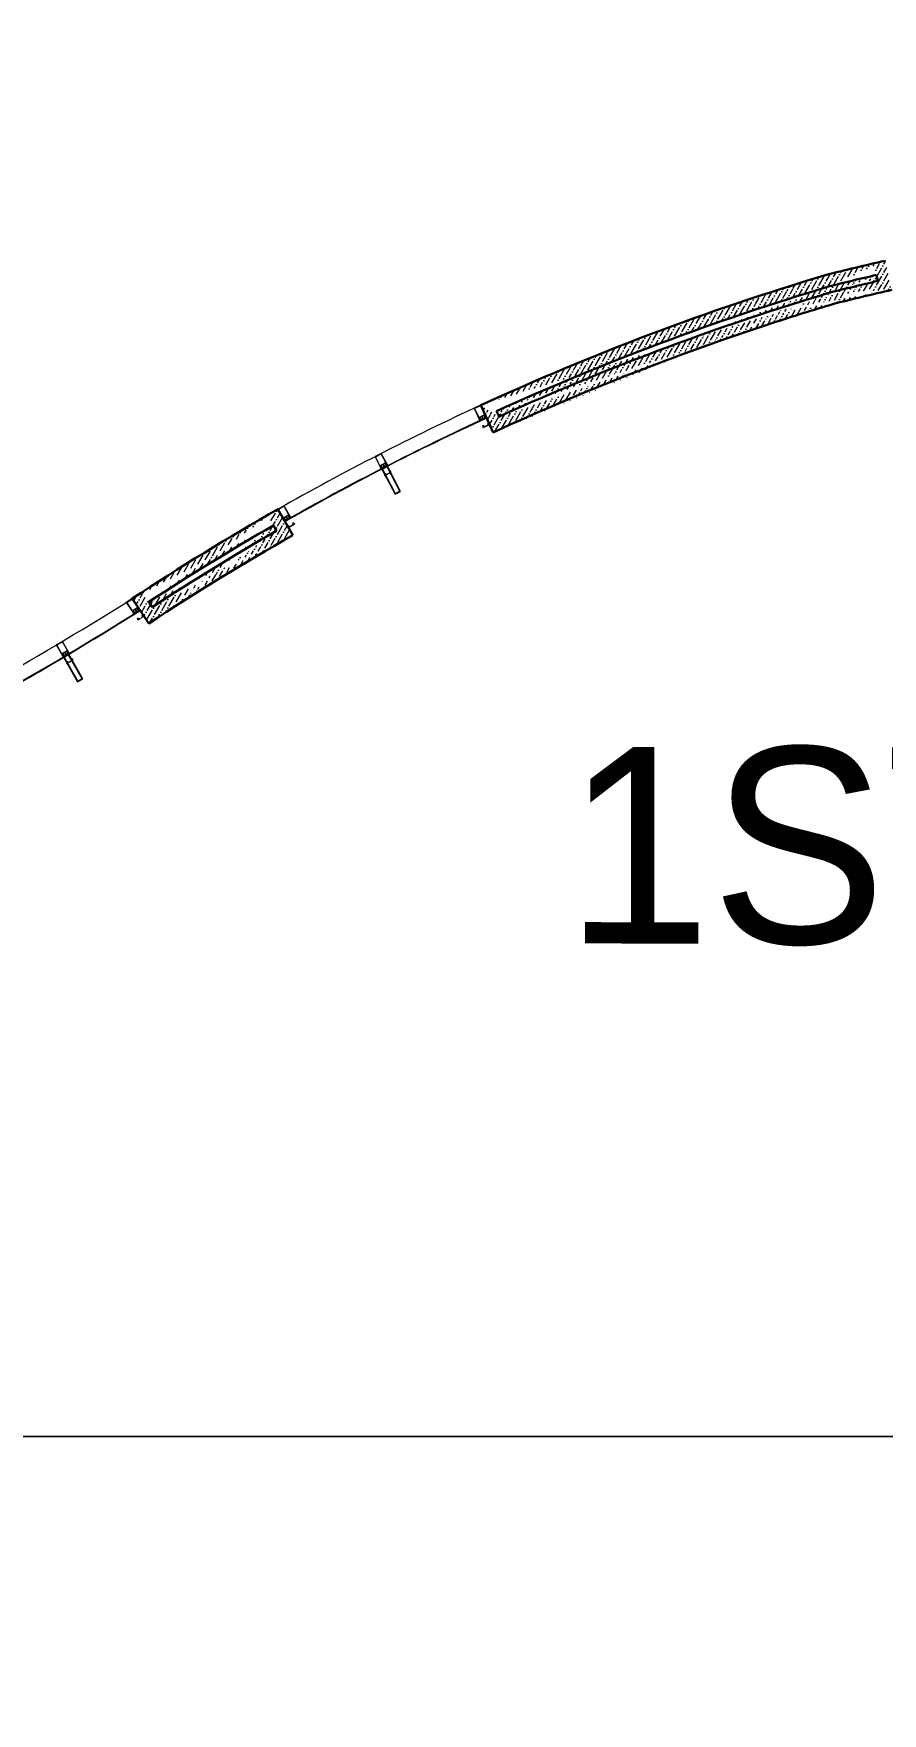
# Model space of a CAD drawing. Header units: millimetres. Extents: x 8275 to 147087, y -297470 to -191881.
# Drawn here: x 64426 to 73375, y -230148 to -212443 of the extents above; entities that cross this region are included whole.
import ezdxf

# ---------------------------------------------------------------- set-up
doc = ezdxf.new("R2010")
doc.units = ezdxf.units.MM
doc.header["$LTSCALE"] = 250
doc.header["$MEASUREMENT"] = 0
for name, color, linetype, lineweight in [('hatch', 9, 'Continuous', 0), ('text', 7, 'Continuous', 9), ('wall', 1, 'Continuous', 30), ('win', 4, 'Continuous', 20)]:
    doc.layers.add(name, color=color, linetype=linetype, lineweight=lineweight)
doc.styles.get("Standard").update_dxf_attribs({"font": 'GOTHIC.TTF', "height": 100})
pattern_1 = [(60, (-2190690.936, -138326.664), (0.3926386, 88.18007), [109.375, -21.875, 0, -21.875])]

msp = doc.modelspace()

# ---------------------------------------------------------------- hatches: boundary and pattern name
at = {"layer": 'hatch'}
h = msp.add_hatch(dxfattribs=at)
h.set_pattern_fill('ANSI36', color=256, scale=350, angle=15, style=0)
h.set_pattern_definition(pattern_1)
edge = h.paths.add_edge_path()
edge.add_line((73312, -214987), (73326, -215050))
edge.add_line((73284, -214864), (73284, -214865))
edge.add_line((73406, -214837), (73475, -215144))
edge.add_arc((80749, -241622), 27612, 108.099, 114.4223)
edge.add_arc((80749, -241622), 27487, 108.099, 114.6817)
edge.add_arc((80749, -241622), 27612, 106.6755, 108.099)
edge.add_arc((80749, -241622), 27487, 106.6755, 108.099)
edge.add_arc((80749, -241622), 27677, 114.6812, 114.6817)
edge.add_arc((80749, -241622), 27677, 106.6755, 114.4229)
edge.add_arc((80749, -241622), 27802, 106.6755, 114.6817)
edge.add_arc((79040, -239805), 25406, 102.9972, 104.1763)
edge.add_arc((79040, -239805), 25281, 102.7153, 104.1763)
edge.add_arc((79040, -239805), 25471, 102.9965, 104.1763)
edge.add_arc((79040, -239805), 25596, 102.7153, 104.1763)
edge.add_line((69305, -216421), (69333, -216480))
edge.add_line((69140, -216359), (69271, -216646))
h = msp.add_hatch(dxfattribs=at)
h.set_pattern_fill('ANSI36', color=256, scale=350, angle=15, style=0)
h.set_pattern_definition(pattern_1)
edge = h.paths.add_edge_path()
edge.add_line((66955, -217626), (66988, -217683))
edge.add_line((66894, -217518), (66894, -217518))
edge.add_line((67002, -217456), (67158, -217730))
edge.add_line((65640, -218432), (65675, -218487))
edge.add_line((65571, -218328), (65571, -218328))
edge.add_line((65466, -218397), (65640, -218660))
edge.add_arc((80749, -241622), 27612, 119.8933, 123.0866)
edge.add_arc((80749, -241622), 27487, 119.6339, 123.346)
edge.add_arc((80749, -241622), 27677, 119.8926, 123.0872)
edge.add_arc((80749, -241622), 27802, 119.6339, 123.346)
at = {"layer": 'win', "extrusion": (0.001127, -0.002441, 0.999996)}
h = msp.add_hatch(dxfattribs=at)
h.set_pattern_fill('AR-HBONE', color=256, scale=0.411184, angle=204.778, style=0)
h.set_pattern_definition([(249.7779687, (190314.017, -102631.4204), (0.9748374, -2.11187372), [4.934210527, -1.64473684]), (339.7779687, (190313.4485, -102632.9638), (0.9748374, -2.11187372), [4.934210527, -1.64473684])])
h.paths.add_polyline_path([(69164, -216578), (69165, -216580), (69170, -216578), (69169, -216576)], flags=16)
h.paths.add_polyline_path([(69222, -216551), (69223, -216553), (69218, -216556), (69218, -216554)], flags=16)
edge = h.paths.add_edge_path()
edge.add_arc((69179, -216587), 0.685, -155.222, 24.778, ccw=False)
edge.add_arc((69178, -216588), 0.685, -155.222, 24.778, ccw=False)
edge.add_arc((69177, -216588), 0.685, -155.222, 24.778, ccw=False)
edge.add_arc((69176, -216589), 0.685, -155.222, 24.778, ccw=False)
edge.add_arc((69174, -216589), 0.685, -155.222, 24.778, ccw=False)
edge.add_arc((69173, -216590), 0.685, -155.222, 24.778, ccw=False)
edge.add_arc((69172, -216590), 0.685, -155.222, 24.778, ccw=False)
edge.add_arc((69171, -216591), 0.685, -155.222, 24.778, ccw=False)
edge.add_arc((69169, -216592), 0.685, -155.222, 24.778, ccw=False)
edge.add_arc((69168, -216592), 0.685, -155.222, 24.778, ccw=False)
edge.add_arc((69167, -216593), 0.685, -155.222, 24.778, ccw=False)
edge.add_arc((69166, -216593), 0.685, -155.222, 24.778, ccw=False)
edge.add_line((69165, -216594), (69160, -216582))
edge.add_line((69160, -216582), (69163, -216581))
edge.add_line((69163, -216581), (69163, -216579))
edge.add_line((69163, -216579), (69161, -216580))
edge.add_line((69161, -216580), (69161, -216576))
edge.add_line((69161, -216576), (69169, -216572))
edge.add_line((69169, -216572), (69172, -216575))
edge.add_line((69172, -216575), (69171, -216575))
edge.add_line((69171, -216575), (69171, -216577))
edge.add_line((69171, -216577), (69175, -216576))
edge.add_line((69175, -216576), (69180, -216587))
edge.add_arc((69219, -216569), 0.685, 204.778, 384.778)
edge.add_arc((69220, -216568), 0.685, 204.778, 384.778)
edge.add_arc((69222, -216567), 0.685, 204.778, 384.778)
edge.add_arc((69223, -216567), 0.685, 204.778, 384.778)
edge.add_arc((69224, -216566), 0.685, 204.778, 384.778)
edge.add_arc((69225, -216566), 0.685, 204.778, 384.778)
edge.add_arc((69227, -216565), 0.685, 204.778, 384.778)
edge.add_arc((69228, -216565), 0.685, 204.778, 384.778)
edge.add_arc((69229, -216564), 0.685, 204.778, 384.778)
edge.add_arc((69230, -216563), 0.685, 204.778, 384.778)
edge.add_arc((69232, -216563), 0.685, 204.778, 384.778)
edge.add_arc((69233, -216562), 0.685, 204.778, 384.778)
edge.add_line((69233, -216562), (69228, -216551))
edge.add_line((69228, -216551), (69225, -216553))
edge.add_line((69225, -216553), (69224, -216551))
edge.add_line((69224, -216551), (69226, -216550))
edge.add_line((69226, -216550), (69223, -216548))
edge.add_line((69223, -216548), (69215, -216551))
edge.add_line((69215, -216551), (69214, -216555))
edge.add_line((69214, -216555), (69216, -216554))
edge.add_line((69216, -216554), (69217, -216556))
edge.add_line((69217, -216556), (69213, -216558))
edge.add_line((69213, -216558), (69218, -216569))
at = {"layer": 'win', "extrusion": (0.00124, -0.002386, 0.999996)}
h = msp.add_hatch(dxfattribs=at)
h.set_pattern_fill('AR-HBONE', color=256, scale=0.411184, angle=207.4609, style=0)
h.set_pattern_definition([(252.4609306, (183810.166, -97590.9568), (1.072624378, -2.063927205), [4.934210527, -1.64473684]), (342.4609306, (183809.6704, -97592.525), (1.072624378, -2.063927205), [4.934210527, -1.64473684])])
h.paths.add_polyline_path([(68127, -217084), (68128, -217086), (68133, -217083), (68132, -217081)], flags=16)
h.paths.add_polyline_path([(68184, -217054), (68185, -217056), (68180, -217059), (68179, -217057)], flags=16)
edge = h.paths.add_edge_path()
edge.add_arc((68143, -217092), 0.685, -152.5391, 27.4609, ccw=False)
edge.add_arc((68141, -217092), 0.685, -152.5391, 27.4609, ccw=False)
edge.add_arc((68140, -217093), 0.685, -152.5391, 27.4609, ccw=False)
edge.add_arc((68139, -217094), 0.685, -152.5391, 27.4609, ccw=False)
edge.add_arc((68138, -217094), 0.685, -152.5391, 27.4609, ccw=False)
edge.add_arc((68136, -217095), 0.685, -152.5391, 27.4609, ccw=False)
edge.add_arc((68135, -217096), 0.685, -152.5391, 27.4609, ccw=False)
edge.add_arc((68134, -217096), 0.685, -152.5391, 27.4609, ccw=False)
edge.add_arc((68133, -217097), 0.685, -152.5391, 27.4609, ccw=False)
edge.add_arc((68132, -217098), 0.685, -152.5391, 27.4609, ccw=False)
edge.add_arc((68130, -217098), 0.685, -152.5391, 27.4609, ccw=False)
edge.add_arc((68129, -217099), 0.685, -152.5391, 27.4609, ccw=False)
edge.add_line((68129, -217099), (68123, -217088))
edge.add_line((68123, -217088), (68126, -217086))
edge.add_line((68126, -217086), (68125, -217085))
edge.add_line((68125, -217085), (68124, -217085))
edge.add_line((68124, -217085), (68124, -217082))
edge.add_line((68124, -217082), (68132, -217078))
edge.add_line((68132, -217078), (68135, -217080))
edge.add_line((68135, -217080), (68133, -217081))
edge.add_line((68133, -217081), (68134, -217082))
edge.add_line((68134, -217082), (68138, -217081))
edge.add_line((68138, -217081), (68143, -217092))
edge.add_arc((68181, -217072), 0.685, 207.4609, 387.4609)
edge.add_arc((68183, -217071), 0.685, 207.4609, 387.4609)
edge.add_arc((68184, -217070), 0.685, 207.4609, 387.4609)
edge.add_arc((68185, -217070), 0.685, 207.4609, 387.4609)
edge.add_arc((68186, -217069), 0.685, 207.4609, 387.4609)
edge.add_arc((68187, -217068), 0.685, 207.4609, 387.4609)
edge.add_arc((68189, -217068), 0.685, 207.4609, 387.4609)
edge.add_arc((68190, -217067), 0.685, 207.4609, 387.4609)
edge.add_arc((68191, -217067), 0.685, 207.4609, 387.4609)
edge.add_arc((68192, -217066), 0.685, 207.4609, 387.4609)
edge.add_arc((68193, -217065), 0.685, 207.4609, 387.4609)
edge.add_arc((68195, -217065), 0.685, 207.4609, 387.4609)
edge.add_line((68195, -217064), (68190, -217054))
edge.add_line((68190, -217054), (68186, -217055))
edge.add_line((68186, -217055), (68185, -217053))
edge.add_line((68185, -217053), (68187, -217053))
edge.add_line((68187, -217053), (68184, -217050))
edge.add_line((68184, -217050), (68176, -217055))
edge.add_line((68176, -217055), (68176, -217058))
edge.add_line((68176, -217058), (68178, -217058))
edge.add_line((68178, -217058), (68179, -217059))
edge.add_line((68179, -217059), (68175, -217061))
edge.add_line((68175, -217061), (68181, -217072))
at = {"layer": 'win', "extrusion": (0.001324, -0.00234, 0.999996)}
h = msp.add_hatch(dxfattribs=at)
h.set_pattern_fill('AR-HBONE', color=256, scale=0.411184, angle=209.4945, style=0)
h.set_pattern_definition([(254.4945318, (178480.043, -94111.4173), (1.14518849, -2.024564616), [4.934210527, -1.64473684]), (344.4945318, (178479.6033, -94113.0022), (1.14518849, -2.024564616), [4.934210527, -1.64473684])])
h.paths.add_polyline_path([(67110, -217634), (67111, -217636), (67116, -217633), (67115, -217632)], flags=16)
h.paths.add_polyline_path([(67166, -217603), (67167, -217604), (67162, -217607), (67161, -217605)], flags=16)
edge = h.paths.add_edge_path()
edge.add_arc((67126, -217642), 0.685, -150.5055, 29.4945, ccw=False)
edge.add_arc((67125, -217642), 0.685, -150.5055, 29.4945, ccw=False)
edge.add_arc((67123, -217643), 0.685, -150.5055, 29.4945, ccw=False)
edge.add_arc((67122, -217644), 0.685, -150.5055, 29.4945, ccw=False)
edge.add_arc((67121, -217644), 0.685, -150.5055, 29.4945, ccw=False)
edge.add_arc((67120, -217645), 0.685, -150.5055, 29.4945, ccw=False)
edge.add_arc((67119, -217646), 0.685, -150.5055, 29.4945, ccw=False)
edge.add_arc((67117, -217646), 0.685, -150.5055, 29.4945, ccw=False)
edge.add_arc((67116, -217647), 0.685, -150.5055, 29.4945, ccw=False)
edge.add_arc((67115, -217648), 0.685, -150.5055, 29.4945, ccw=False)
edge.add_arc((67114, -217648), 0.685, -150.5055, 29.4945, ccw=False)
edge.add_arc((67113, -217649), 0.685, -150.5055, 29.4945, ccw=False)
edge.add_line((67112, -217649), (67106, -217639))
edge.add_line((67106, -217639), (67109, -217637))
edge.add_line((67109, -217637), (67108, -217635))
edge.add_line((67108, -217635), (67107, -217636))
edge.add_line((67107, -217636), (67107, -217632))
edge.add_line((67107, -217632), (67114, -217628))
edge.add_line((67114, -217628), (67118, -217630))
edge.add_line((67118, -217630), (67116, -217631))
edge.add_line((67116, -217631), (67117, -217632))
edge.add_line((67117, -217632), (67120, -217631))
edge.add_line((67120, -217631), (67126, -217641))
edge.add_arc((67164, -217620), 0.685, 209.4945, 389.4945)
edge.add_arc((67165, -217619), 0.685, 209.4945, 389.4945)
edge.add_arc((67166, -217619), 0.685, 209.4945, 389.4945)
edge.add_arc((67167, -217618), 0.685, 209.4945, 389.4945)
edge.add_arc((67169, -217617), 0.685, 209.4945, 389.4945)
edge.add_arc((67170, -217617), 0.685, 209.4945, 389.4945)
edge.add_arc((67171, -217616), 0.685, 209.4945, 389.4945)
edge.add_arc((67172, -217615), 0.685, 209.4945, 389.4945)
edge.add_arc((67173, -217615), 0.685, 209.4945, 389.4945)
edge.add_arc((67175, -217614), 0.685, 209.4945, 389.4945)
edge.add_arc((67176, -217613), 0.685, 209.4945, 389.4945)
edge.add_arc((67177, -217613), 0.685, 209.4945, 389.4945)
edge.add_line((67178, -217612), (67172, -217602))
edge.add_line((67172, -217602), (67168, -217604))
edge.add_line((67168, -217604), (67167, -217602))
edge.add_line((67167, -217602), (67169, -217601))
edge.add_line((67169, -217601), (67166, -217599))
edge.add_line((67166, -217599), (67158, -217603))
edge.add_line((67158, -217603), (67158, -217607))
edge.add_line((67158, -217607), (67160, -217606))
edge.add_line((67160, -217606), (67161, -217608))
edge.add_line((67161, -217608), (67157, -217610))
edge.add_line((67157, -217610), (67163, -217620))
at = {"layer": 'win', "extrusion": (0.001479, -0.002245, 0.999996)}
h = msp.add_hatch(dxfattribs=at)
h.set_pattern_fill('AR-HBONE', color=256, scale=0.411184, angle=213.3806, style=0)
h.set_pattern_definition([(258.3805586, (168265.8156, -87822.1569), (1.279764257, -1.942298126), [4.934210527, -1.64473684]), (348.3805586, (168265.4843, -87823.7679), (1.279764257, -1.942298126), [4.934210527, -1.64473684])])
h.paths.add_polyline_path([(65523, -218609), (65524, -218610), (65529, -218607), (65528, -218606)], flags=16)
h.paths.add_polyline_path([(65577, -218573), (65578, -218575), (65573, -218578), (65572, -218576)], flags=16)
edge = h.paths.add_edge_path()
edge.add_arc((65539, -218615), 0.685, -146.6194, 33.3806, ccw=False)
edge.add_arc((65538, -218616), 0.685, -146.6194, 33.3806, ccw=False)
edge.add_arc((65537, -218616), 0.685, -146.6194, 33.3806, ccw=False)
edge.add_arc((65536, -218617), 0.685, -146.6194, 33.3806, ccw=False)
edge.add_arc((65535, -218618), 0.685, -146.6194, 33.3806, ccw=False)
edge.add_arc((65534, -218619), 0.685, -146.6194, 33.3806, ccw=False)
edge.add_arc((65533, -218620), 0.685, -146.6194, 33.3806, ccw=False)
edge.add_arc((65531, -218620), 0.685, -146.6194, 33.3806, ccw=False)
edge.add_arc((65530, -218621), 0.685, -146.6194, 33.3806, ccw=False)
edge.add_arc((65529, -218622), 0.685, -146.6194, 33.3806, ccw=False)
edge.add_arc((65528, -218623), 0.685, -146.6194, 33.3806, ccw=False)
edge.add_arc((65527, -218623), 0.685, -146.6194, 33.3806, ccw=False)
edge.add_line((65526, -218624), (65520, -218613))
edge.add_line((65520, -218613), (65523, -218611))
edge.add_line((65523, -218611), (65522, -218610))
edge.add_line((65522, -218610), (65520, -218611))
edge.add_line((65520, -218611), (65520, -218607))
edge.add_line((65520, -218607), (65527, -218602))
edge.add_line((65527, -218602), (65530, -218604))
edge.add_line((65530, -218604), (65529, -218605))
edge.add_line((65529, -218605), (65530, -218607))
edge.add_line((65530, -218607), (65533, -218604))
edge.add_line((65533, -218604), (65540, -218615))
edge.add_arc((65576, -218591), 0.685, 213.3806, 393.3806)
edge.add_arc((65577, -218590), 0.685, 213.3806, 393.3806)
edge.add_arc((65578, -218589), 0.685, 213.3806, 393.3806)
edge.add_arc((65579, -218589), 0.685, 213.3806, 393.3806)
edge.add_arc((65581, -218588), 0.685, 213.3806, 393.3806)
edge.add_arc((65582, -218587), 0.685, 213.3806, 393.3806)
edge.add_arc((65583, -218586), 0.685, 213.3806, 393.3806)
edge.add_arc((65584, -218586), 0.685, 213.3806, 393.3806)
edge.add_arc((65585, -218585), 0.685, 213.3806, 393.3806)
edge.add_arc((65586, -218584), 0.685, 213.3806, 393.3806)
edge.add_arc((65587, -218583), 0.685, 213.3806, 393.3806)
edge.add_arc((65589, -218583), 0.685, 213.3806, 393.3806)
edge.add_line((65589, -218582), (65582, -218572))
edge.add_line((65582, -218572), (65579, -218574))
edge.add_line((65579, -218574), (65578, -218572))
edge.add_line((65578, -218572), (65580, -218571))
edge.add_line((65580, -218571), (65576, -218570))
edge.add_line((65576, -218570), (65569, -218574))
edge.add_line((65569, -218574), (65569, -218578))
edge.add_line((65569, -218578), (65571, -218577))
edge.add_line((65571, -218577), (65572, -218579))
edge.add_line((65572, -218579), (65569, -218581))
edge.add_line((65569, -218581), (65575, -218591))
at = {"layer": 'win', "extrusion": (0.001326, -0.002339, 0.999996)}
h = msp.add_hatch(dxfattribs=at)
h.set_pattern_fill('AR-HBONE', color=256, scale=0.411184, angle=209.5479, style=0)
h.set_pattern_definition([(254.5478511, (176029.7615, -95439.3235), (1.14707205, -2.023498029), [4.934210527, -1.64473684]), (344.5478511, (176029.3233, -95440.9088), (1.14707205, -2.023498029), [4.934210527, -1.64473684])])
h.paths.add_polyline_path([(64775, -219066), (64776, -219067), (64780, -219065), (64779, -219063)], flags=16)
h.paths.add_polyline_path([(64831, -219034), (64832, -219036), (64827, -219038), (64826, -219037)], flags=16)
edge = h.paths.add_edge_path()
edge.add_arc((64791, -219073), 0.685, -150.4521, 29.5479, ccw=False)
edge.add_arc((64789, -219074), 0.685, -150.4521, 29.5479, ccw=False)
edge.add_arc((64788, -219074), 0.685, -150.4521, 29.5479, ccw=False)
edge.add_arc((64787, -219075), 0.685, -150.4521, 29.5479, ccw=False)
edge.add_arc((64786, -219076), 0.685, -150.4521, 29.5479, ccw=False)
edge.add_arc((64785, -219076), 0.685, -150.4521, 29.5479, ccw=False)
edge.add_arc((64783, -219077), 0.685, -150.4521, 29.5479, ccw=False)
edge.add_arc((64782, -219078), 0.685, -150.4521, 29.5479, ccw=False)
edge.add_arc((64781, -219078), 0.685, -150.4521, 29.5479, ccw=False)
edge.add_arc((64780, -219079), 0.685, -150.4521, 29.5479, ccw=False)
edge.add_arc((64779, -219080), 0.685, -150.4521, 29.5479, ccw=False)
edge.add_arc((64777, -219080), 0.685, -150.4521, 29.5479, ccw=False)
edge.add_line((64777, -219081), (64771, -219070))
edge.add_line((64771, -219070), (64774, -219068))
edge.add_line((64774, -219068), (64773, -219067))
edge.add_line((64773, -219067), (64772, -219067))
edge.add_line((64772, -219067), (64771, -219064))
edge.add_line((64771, -219064), (64779, -219059))
edge.add_line((64779, -219059), (64782, -219061))
edge.add_line((64782, -219061), (64781, -219062))
edge.add_line((64781, -219062), (64782, -219064))
edge.add_line((64782, -219064), (64785, -219062))
edge.add_line((64785, -219062), (64791, -219073))
edge.add_arc((64829, -219051), 0.685, 209.5479, 389.5479)
edge.add_arc((64830, -219051), 0.685, 209.5479, 389.5479)
edge.add_arc((64831, -219050), 0.685, 209.5479, 389.5479)
edge.add_arc((64832, -219049), 0.685, 209.5479, 389.5479)
edge.add_arc((64833, -219049), 0.685, 209.5479, 389.5479)
edge.add_arc((64835, -219048), 0.685, 209.5479, 389.5479)
edge.add_arc((64836, -219047), 0.685, 209.5479, 389.5479)
edge.add_arc((64837, -219047), 0.685, 209.5479, 389.5479)
edge.add_arc((64838, -219046), 0.685, 209.5479, 389.5479)
edge.add_arc((64839, -219045), 0.685, 209.5479, 389.5479)
edge.add_arc((64840, -219045), 0.685, 209.5479, 389.5479)
edge.add_arc((64842, -219044), 0.685, 209.5479, 389.5479)
edge.add_line((64842, -219044), (64836, -219033))
edge.add_line((64836, -219033), (64833, -219035))
edge.add_line((64833, -219035), (64832, -219033))
edge.add_line((64832, -219033), (64833, -219032))
edge.add_line((64833, -219032), (64830, -219030))
edge.add_line((64830, -219030), (64823, -219035))
edge.add_line((64823, -219035), (64823, -219038))
edge.add_line((64823, -219038), (64824, -219037))
edge.add_line((64824, -219037), (64825, -219039))
edge.add_line((64825, -219039), (64822, -219041))
edge.add_line((64822, -219041), (64828, -219052))

# ---------------------------------------------------------------- linework, layer by layer
at = {"layer": 'text', "linetype": 'ByBlock', "ltscale": 100, "elevation": -15927}
for points in [[(8275, -191881), (143047, -191881), (143047, -227229), (8275, -227229)], [(8275, -227229), (143047, -227229), (143047, -262577), (8275, -262577)]]:
    msp.add_lwpolyline(points, close=True, dxfattribs=at)
at = {"layer": 'wall'}
for p, q in [((73284, -214864, -17008), (73284, -214865, -17031)), ((73312, -214987, -26502), (73326, -215050, -31427)), ((69140, -216359, -30976), (69271, -216646, -30639)), ((69305, -216421, -30842), (69333, -216480, -30773)), ((66894, -217518, -27860), (66894, -217518, -27862)), ((67002, -217456, -27860), (67158, -217730, -30639)), ((66955, -217626, -28965), (66988, -217683, -29539)), ((65466, -218397, -27228), (65640, -218660, -30639)), ((65571, -218328, -27228), (65571, -218328, -27231)), ((65640, -218432, -28585), (65675, -218487, -29289))]:
    msp.add_line(p, q, dxfattribs=at)
for centre, radius, start, end in [((79040, -239805, -40874), 25596, 102.7153, 104.1763), ((80749, -241622, -30639), 27802, 106.6755, 114.6817), ((80749, -241622, -30639), 27677, 106.6755, 114.4229), ((79040, -239805, -40874), 25471, 102.9965, 104.1763), ((79040, -239805, -40874), 25406, 102.9972, 104.1763), ((80749, -241622, -30639), 27612, 106.6755, 108.099), ((80749, -241622, -30639), 27487, 106.6755, 108.099), ((79040, -239805, -40874), 25281, 102.7153, 104.1763), ((80749, -241622, -30639), 27612, 108.099, 114.4223), ((80749, -241622, -30639), 27487, 108.099, 114.6817), ((80749, -241622, -30639), 27677, 114.6812, 114.6817), ((80749, -241622, -30639), 27802, 119.6339, 123.346), ((80749, -241622, -30639), 27677, 119.8926, 123.0872), ((80749, -241622, -30639), 27487, 119.6339, 123.346), ((80749, -241622, -30639), 27612, 119.8933, 123.0866)]:
    msp.add_arc(centre, radius, start, end, dxfattribs=at)
at = {"layer": 'win', "extrusion": (0.001127, -0.002441, 0.999996)}
for p, q in [((69155, -216508, -30978), (69157, -216509, -30978)), ((69157, -216509, -30978), (69159, -216514, -30978)), ((69159, -216514, -30978), (69158, -216516, -30978)), ((69175, -216499, -30978), (69174, -216501, -30978)), ((69174, -216501, -30978), (69176, -216506, -30978)), ((69176, -216506, -30978), (69178, -216507, -30978))]:
    msp.add_line(p, q, dxfattribs=at)
at = {"layer": 'win', "extrusion": (0.00124, -0.002386, 0.999996)}
for p, q in [((68115, -217015, -30641), (68117, -217016, -30641)), ((68117, -217016, -30641), (68119, -217021, -30641)), ((68119, -217021, -30641), (68118, -217023, -30641)), ((68134, -217005, -30641), (68134, -217007, -30641)), ((68134, -217007, -30641), (68136, -217012, -30641)), ((68136, -217012, -30641), (68138, -217012, -30641))]:
    msp.add_line(p, q, dxfattribs=at)
at = {"layer": 'win', "extrusion": (0.001324, -0.00234, 0.999996)}
for p, q in [((67095, -217566, -30641), (67097, -217567, -30641)), ((67097, -217567, -30641), (67100, -217571, -30641)), ((67100, -217571, -30641), (67099, -217573, -30641)), ((67114, -217555, -30641), (67114, -217557, -30641)), ((67114, -217557, -30641), (67116, -217562, -30641)), ((67116, -217562, -30641), (67118, -217562, -30641))]:
    msp.add_line(p, q, dxfattribs=at)
at = {"layer": 'win', "extrusion": (0.001479, -0.002245, 0.999996)}
for p, q in [((65504, -218542, -30641), (65506, -218542, -30641)), ((65506, -218542, -30641), (65509, -218547, -30641)), ((65509, -218547, -30641), (65508, -218549, -30641)), ((65522, -218530, -30641), (65522, -218531, -30641)), ((65522, -218531, -30641), (65525, -218536, -30641)), ((65525, -218536, -30641), (65527, -218536, -30641))]:
    msp.add_line(p, q, dxfattribs=at)
at = {"layer": 'win', "extrusion": (0.001326, -0.002339, 0.999996)}
for p, q in [((64759, -218996, -27228), (64761, -218997, -27228)), ((64761, -218997, -27228), (64764, -219002, -27228)), ((64764, -219002, -27228), (64763, -219003, -27228)), ((64778, -218985, -27228), (64778, -218987, -27228)), ((64778, -218987, -27228), (64780, -218992, -27228)), ((64780, -218992, -27228), (64782, -218993, -27228))]:
    msp.add_line(p, q, dxfattribs=at)
at = {"layer": 'win', "extrusion": (0.001127, -0.002441, 0.999996), "elevation": -30370}
msp.add_lwpolyline([(69201, -216574), (69201, -216574), (69201, -216575), (69202, -216578), (69203, -216578), (69203, -216579), (69204, -216581), (69204, -216581, 0.960671), (69208, -216580), (69202, -216568, 0.198912), (69201, -216567), (69197, -216565, -0.198912), (69195, -216564), (69189, -216550), (69216, -216537, -0.414214), (69219, -216538), (69221, -216542, -0.414214), (69220, -216545), (69212, -216549, 0.414214), (69211, -216552), (69213, -216558), (69217, -216556), (69216, -216554), (69214, -216555), (69213, -216552), (69224, -216547), (69226, -216550), (69224, -216551), (69225, -216553), (69228, -216551), (69174, -216434), (69106, -216466), (69160, -216583), (69163, -216581), (69163, -216579), (69161, -216580), (69159, -216577), (69171, -216572), (69172, -216575), (69171, -216575), (69171, -216577), (69175, -216576), (69172, -216570, 0.414214), (69169, -216569), (69161, -216572, -0.414214), (69158, -216571), (69156, -216567, -0.414214), (69157, -216564), (69185, -216551), (69191, -216566, -0.198912), (69192, -216568), (69190, -216572, 0.198912), (69190, -216574), (69195, -216585, 0.960671), (69199, -216584), (69199, -216583), (69198, -216581), (69197, -216581), (69197, -216580), (69196, -216577), (69195, -216577), (69196, -216576), (69194, -216574), (69194, -216574), (69195, -216569), (69200, -216571), (69199, -216572)], format="xyb", close=True, dxfattribs=at)
for points in [[(69111, -216469), (69154, -216563), (69217, -216533), (69174, -216440)], [(69164, -216578), (69165, -216580), (69170, -216578), (69169, -216576)], [(69222, -216551), (69223, -216553), (69218, -216556), (69218, -216554)]]:
    msp.add_lwpolyline(points, close=True, dxfattribs=at)
at = {"layer": 'win', "extrusion": (0.001127, -0.002441, 0.999996), "elevation": -30371}
for points in [[(69180, -216587, -1), (69179, -216587, -1), (69178, -216588, -1), (69176, -216588, -1), (69175, -216589, -1), (69174, -216590, -1), (69173, -216590, -1), (69171, -216591, -1), (69170, -216591, -1), (69169, -216592, -1), (69168, -216592, -1), (69166, -216593, -1), (69165, -216594), (69160, -216582), (69163, -216581), (69163, -216579), (69161, -216580), (69161, -216576), (69169, -216572), (69172, -216575), (69171, -216575), (69171, -216577), (69175, -216576), (69180, -216587)], [(69218, -216569, 1), (69220, -216568, 1), (69221, -216568, 1), (69222, -216567, 1), (69223, -216567, 1), (69225, -216566, 1), (69226, -216565, 1), (69227, -216565, 1), (69228, -216564, 1), (69230, -216564, 1), (69231, -216563, 1), (69232, -216563, 1), (69233, -216562), (69228, -216551), (69225, -216553), (69224, -216551), (69226, -216550), (69223, -216548), (69215, -216551), (69214, -216555), (69216, -216554), (69217, -216556), (69213, -216558), (69218, -216569)]]:
    msp.add_lwpolyline(points, format="xyb", dxfattribs=at)
at = {"layer": 'win', "extrusion": (0.00124, -0.002386, 0.999996), "elevation": -30038}
msp.add_lwpolyline([(68163, -217078), (68164, -217078), (68164, -217079), (68165, -217081), (68166, -217082), (68165, -217082), (68167, -217085), (68167, -217085, 0.960671), (68170, -217083), (68165, -217072, 0.198912), (68163, -217071), (68159, -217069, -0.198912), (68157, -217068), (68150, -217054), (68177, -217040, -0.414214), (68180, -217041), (68182, -217045, -0.414214), (68181, -217048), (68173, -217052, 0.414214), (68172, -217055), (68175, -217061), (68179, -217059), (68178, -217058), (68176, -217058), (68174, -217055), (68185, -217050), (68187, -217053), (68185, -217053), (68186, -217055), (68190, -217054), (68130, -216939), (68064, -216974), (68123, -217088), (68126, -217087), (68125, -217085), (68124, -217086), (68122, -217082), (68133, -217077), (68135, -217080), (68133, -217081), (68134, -217082), (68137, -217081), (68134, -217075, 0.414214), (68131, -217074), (68123, -217078, -0.414214), (68120, -217077), (68118, -217073, -0.414214), (68119, -217070), (68146, -217056), (68154, -217070, -0.198912), (68154, -217072), (68152, -217076, 0.198912), (68152, -217078), (68158, -217090, 0.960671), (68161, -217088), (68162, -217087), (68160, -217085), (68160, -217085), (68160, -217084), (68159, -217081), (68158, -217081), (68158, -217080), (68157, -217078), (68156, -217078), (68158, -217073), (68162, -217075), (68162, -217075)], format="xyb", close=True, dxfattribs=at)
for points in [[(68068, -216978), (68116, -217069), (68178, -217037), (68130, -216945)], [(68127, -217084), (68128, -217086), (68133, -217083), (68132, -217081)], [(68184, -217054), (68185, -217056), (68180, -217059), (68179, -217057)]]:
    msp.add_lwpolyline(points, close=True, dxfattribs=at)
at = {"layer": 'win', "extrusion": (0.00124, -0.002386, 0.999996), "elevation": -30039}
for points in [[(68143, -217092, -1), (68142, -217092, -1), (68141, -217093, -1), (68139, -217093, -1), (68138, -217094, -1), (68137, -217095, -1), (68136, -217095, -1), (68135, -217096, -1), (68133, -217097, -1), (68132, -217097, -1), (68131, -217098, -1), (68130, -217098, -1), (68129, -217099), (68123, -217088), (68126, -217087), (68125, -217085), (68124, -217085), (68124, -217082), (68132, -217078), (68135, -217080), (68133, -217081), (68134, -217082), (68138, -217081), (68143, -217092)], [(68181, -217072, 1), (68182, -217071, 1), (68183, -217071, 1), (68184, -217070, 1), (68186, -217069, 1), (68187, -217069, 1), (68188, -217068, 1), (68189, -217067, 1), (68190, -217067, 1), (68192, -217066, 1), (68193, -217066, 1), (68194, -217065, 1), (68195, -217064), (68190, -217054), (68186, -217055), (68185, -217053), (68187, -217053), (68184, -217050), (68176, -217055), (68176, -217058), (68178, -217058), (68179, -217059), (68175, -217061), (68181, -217072)]]:
    msp.add_lwpolyline(points, format="xyb", dxfattribs=at)
at = {"layer": 'win'}
for points, elevation in [([(68294, -217268), (68156, -217002), (68098, -217032), (68237, -217298)], -30639), ([(68287, -217266), (68154, -217009), (68105, -217034), (68239, -217291)], -30639), ([(64946, -219243), (64798, -218982), (64742, -219014), (64890, -219275)], -31199), ([(64939, -219241), (64796, -218989), (64749, -219016), (64892, -219268)], -31199)]:
    msp.add_lwpolyline(points, close=True, dxfattribs=dict(at, elevation=elevation))
at = {"layer": 'win', "extrusion": (0.001324, -0.00234, 0.999996), "elevation": -30042}
msp.add_lwpolyline([(67146, -217627), (67147, -217627), (67146, -217628), (67148, -217630), (67148, -217630), (67148, -217631), (67150, -217634), (67150, -217634, 0.960671), (67153, -217632), (67147, -217621, 0.198912), (67146, -217620), (67141, -217619, -0.198912), (67140, -217617), (67132, -217604), (67158, -217589, -0.414214), (67162, -217590), (67164, -217593, -0.414214), (67163, -217596), (67155, -217601, 0.414214), (67154, -217604), (67157, -217610), (67161, -217608), (67160, -217606), (67158, -217607), (67156, -217604), (67167, -217598), (67169, -217601), (67167, -217602), (67168, -217603), (67172, -217602), (67108, -217490), (67043, -217527), (67106, -217639), (67109, -217637), (67108, -217635), (67107, -217636), (67105, -217633), (67116, -217627), (67118, -217630), (67116, -217631), (67117, -217633), (67120, -217631), (67117, -217625, 0.414214), (67114, -217624), (67106, -217628, -0.414214), (67103, -217627), (67101, -217624, -0.414214), (67102, -217621), (67128, -217606), (67136, -217619, -0.198912), (67136, -217621), (67135, -217626, 0.198912), (67135, -217628), (67141, -217639, 0.960671), (67145, -217637), (67145, -217636), (67143, -217634), (67143, -217634), (67143, -217633), (67142, -217631), (67141, -217630), (67141, -217630), (67140, -217627), (67139, -217627), (67140, -217623), (67145, -217624), (67144, -217625)], format="xyb", close=True, dxfattribs=at)
for points in [[(67048, -217530), (67098, -217619), (67159, -217585), (67109, -217496)], [(67110, -217634), (67111, -217636), (67116, -217633), (67115, -217632)], [(67166, -217603), (67167, -217604), (67162, -217607), (67161, -217605)]]:
    msp.add_lwpolyline(points, close=True, dxfattribs=at)
at = {"layer": 'win', "extrusion": (0.001324, -0.00234, 0.999996), "elevation": -30043}
for points in [[(67126, -217641, -1), (67125, -217642, -1), (67124, -217643, -1), (67123, -217643, -1), (67122, -217644, -1), (67120, -217645, -1), (67119, -217645, -1), (67118, -217646, -1), (67117, -217647, -1), (67116, -217647, -1), (67114, -217648, -1), (67113, -217649, -1), (67112, -217649), (67106, -217639), (67109, -217637), (67108, -217635), (67107, -217636), (67107, -217632), (67114, -217628), (67118, -217630), (67116, -217631), (67117, -217633), (67120, -217631), (67126, -217641)], [(67163, -217620, 1), (67164, -217620, 1), (67166, -217619, 1), (67167, -217618, 1), (67168, -217618, 1), (67169, -217617, 1), (67170, -217616, 1), (67172, -217616, 1), (67173, -217615, 1), (67174, -217614, 1), (67175, -217614, 1), (67176, -217613, 1), (67178, -217612), (67172, -217602), (67168, -217604), (67167, -217602), (67169, -217601), (67166, -217599), (67158, -217603), (67158, -217607), (67160, -217606), (67161, -217608), (67157, -217610), (67163, -217620)]]:
    msp.add_lwpolyline(points, format="xyb", dxfattribs=at)
at = {"layer": 'win', "extrusion": (0.001479, -0.002245, 0.999996), "elevation": -30052}
msp.add_lwpolyline([(65558, -218599), (65559, -218599), (65559, -218600), (65561, -218602), (65561, -218602), (65561, -218603), (65563, -218605), (65563, -218606, 0.960671), (65566, -218604), (65559, -218593, 0.198912), (65558, -218592), (65553, -218591, -0.198912), (65552, -218590), (65543, -218577), (65568, -218560, -0.414214), (65572, -218561), (65574, -218564, -0.414214), (65573, -218567), (65566, -218572, 0.414214), (65565, -218576), (65569, -218581), (65572, -218579), (65571, -218577), (65569, -218578), (65567, -218575), (65578, -218569), (65580, -218571), (65578, -218572), (65579, -218574), (65583, -218572), (65512, -218465), (65449, -218506), (65520, -218613), (65523, -218611), (65522, -218610), (65520, -218611), (65518, -218608), (65529, -218601), (65530, -218604), (65529, -218605), (65530, -218607), (65533, -218604), (65530, -218599, 0.414214), (65526, -218598), (65519, -218603, -0.414214), (65516, -218602), (65513, -218599, -0.414214), (65514, -218596), (65540, -218579), (65548, -218592, -0.198912), (65549, -218594), (65548, -218599, 0.198912), (65548, -218601), (65555, -218611, 0.960671), (65558, -218609), (65558, -218608), (65557, -218606), (65556, -218606), (65556, -218605), (65554, -218603), (65554, -218603), (65554, -218602), (65552, -218600), (65552, -218600), (65553, -218595), (65557, -218596), (65557, -218597)], format="xyb", close=True, dxfattribs=at)
for points in [[(65454, -218509), (65511, -218595), (65569, -218556), (65512, -218471)], [(65523, -218609), (65524, -218610), (65529, -218607), (65528, -218606)], [(65577, -218573), (65578, -218575), (65573, -218578), (65572, -218576)]]:
    msp.add_lwpolyline(points, close=True, dxfattribs=at)
at = {"layer": 'win', "extrusion": (0.001479, -0.002245, 0.999996), "elevation": -30053}
for points in [[(65540, -218615, -1), (65539, -218615, -1), (65538, -218616, -1), (65537, -218617, -1), (65535, -218618, -1), (65534, -218618, -1), (65533, -218619, -1), (65532, -218620, -1), (65531, -218621, -1), (65530, -218621, -1), (65529, -218622, -1), (65527, -218623, -1), (65526, -218624), (65520, -218613), (65523, -218611), (65522, -218610), (65520, -218611), (65520, -218607), (65527, -218602), (65530, -218604), (65529, -218605), (65530, -218607), (65533, -218604), (65540, -218615)], [(65575, -218591, 1), (65577, -218590, 1), (65578, -218590, 1), (65579, -218589, 1), (65580, -218588, 1), (65581, -218587, 1), (65582, -218587, 1), (65583, -218586, 1), (65585, -218585, 1), (65586, -218584, 1), (65587, -218584, 1), (65588, -218583, 1), (65589, -218582), (65582, -218572), (65579, -218574), (65578, -218572), (65580, -218571), (65576, -218570), (65569, -218574), (65569, -218578), (65571, -218577), (65572, -218579), (65569, -218581), (65575, -218591)]]:
    msp.add_lwpolyline(points, format="xyb", dxfattribs=at)
at = {"layer": 'win', "extrusion": (0.001326, -0.002339, 0.999996), "elevation": -30599}
msp.add_lwpolyline([(64811, -219058), (64811, -219059), (64811, -219059), (64812, -219062), (64813, -219062), (64813, -219063), (64814, -219065), (64815, -219065, 0.960671), (64818, -219063), (64812, -219052, 0.198912), (64810, -219051), (64806, -219050, -0.198912), (64804, -219049), (64797, -219035), (64823, -219020, -0.414214), (64826, -219021), (64828, -219024, -0.414214), (64827, -219028), (64820, -219032, 0.414214), (64819, -219036), (64822, -219041), (64825, -219039), (64824, -219037), (64823, -219038), (64821, -219035), (64832, -219029), (64834, -219032), (64832, -219033), (64833, -219035), (64836, -219033), (64773, -218921), (64707, -218958), (64771, -219070), (64774, -219068), (64773, -219067), (64772, -219067), (64770, -219064), (64781, -219058), (64782, -219061), (64781, -219062), (64782, -219064), (64785, -219062), (64782, -219057, 0.414214), (64779, -219056), (64771, -219060, -0.414214), (64768, -219059), (64766, -219056, -0.414214), (64767, -219052), (64793, -219037), (64801, -219051, -0.198912), (64801, -219053), (64800, -219057, 0.198912), (64800, -219059), (64806, -219070, 0.960671), (64809, -219069), (64810, -219068), (64808, -219065), (64807, -219065), (64808, -219064), (64806, -219062), (64806, -219062), (64806, -219061), (64804, -219059), (64804, -219058), (64805, -219054), (64809, -219055), (64809, -219056)], format="xyb", close=True, dxfattribs=at)
for points in [[(64712, -218962), (64763, -219051), (64824, -219017), (64773, -218927)], [(64775, -219066), (64776, -219067), (64780, -219065), (64779, -219063)], [(64831, -219034), (64832, -219036), (64827, -219038), (64826, -219037)]]:
    msp.add_lwpolyline(points, close=True, dxfattribs=at)
at = {"layer": 'win', "extrusion": (0.001326, -0.002339, 0.999996), "elevation": -30600}
for points in [[(64791, -219073, -1), (64790, -219073, -1), (64789, -219074, -1), (64788, -219075, -1), (64786, -219075, -1), (64785, -219076, -1), (64784, -219077, -1), (64783, -219077, -1), (64782, -219078, -1), (64780, -219079, -1), (64779, -219079, -1), (64778, -219080, -1), (64777, -219081), (64771, -219070), (64774, -219068), (64773, -219067), (64772, -219067), (64771, -219064), (64779, -219059), (64782, -219061), (64781, -219062), (64782, -219064), (64785, -219062), (64791, -219073)], [(64828, -219052, 1), (64829, -219051, 1), (64830, -219050, 1), (64832, -219050, 1), (64833, -219049, 1), (64834, -219048, 1), (64835, -219048, 1), (64836, -219047, 1), (64837, -219046, 1), (64839, -219046, 1), (64840, -219045, 1), (64841, -219044, 1), (64842, -219044), (64836, -219033), (64833, -219035), (64832, -219033), (64833, -219032), (64830, -219030), (64823, -219035), (64823, -219038), (64824, -219037), (64825, -219039), (64822, -219041), (64828, -219052)]]:
    msp.add_lwpolyline(points, format="xyb", dxfattribs=at)
at = {"layer": 'win'}
for centre, radius, start, end in [((80749, -241622, -30639), 27802, 114.6817, 119.6339), ((80749, -241622, -30639), 27658, 114.6817, 119.6339), ((80749, -241622, -30639), 27657, 114.6817, 119.6339), ((80749, -241622, -30639), 27656, 114.6817, 119.6339), ((80749, -241622, -30639), 27655, 114.6817, 119.6339), ((80749, -241622, -30639), 27654, 114.6817, 119.6339), ((80749, -241622, -30639), 27653, 114.6817, 119.6339), ((80749, -241622, -30639), 27652, 114.6817, 119.6339), ((45196, -186051, -30639), 38174, 299.3727, 301.9517), ((45196, -186051, -30639), 38174, 299.3727, 301.9517), ((80749, -241622, -30639), 27802, 123.346, 123.5161), ((46215, -187807, -30641), 36289, 299.3299, 302.1889), ((46215, -187807, -30641), 36290, 299.33, 302.189), ((46215, -187807, -30641), 36291, 299.33, 302.189), ((46215, -187807, -30641), 36292, 299.33, 302.189), ((46215, -187807, -30641), 36293, 299.33, 302.1891), ((46215, -187807, -30641), 36294, 299.33, 302.1891), ((46215, -187807, -30641), 36295, 299.33, 302.1891)]:
    msp.add_arc(centre, radius, start, end, dxfattribs=at)
at = {"layer": 'win', "extrusion": (0.001127, -0.002441, 0.999996)}
for centre, radius, start, end in [((69226, -216636, -30371), 56, 103.4922, 126.0638), ((69200, -216597, -30371), 11.8, 114.0476, 127.6993), ((69204, -216603, -30371), 18.7, 116.24, 125.5393), ((69205, -216607, -30371), 23.7, 115.3606, 122.0098), ((69228, -216639, -30371), 61, 105.7269, 123.829), ((69227, -216638, -30371), 59.5, 105.1504, 124.4055), ((69215, -216620, -30371), 38.2, 119.5841, 124.6099), ((69215, -216613, -30371), 34.1, 110.1651, 119.3908), ((69227, -216639, -30371), 62, 111.7897, 117.7662), ((69309, -216815, -30371), 255, 113.9675, 115.5884), ((69235, -216655, -30371), 79.4, 112.3438, 117.2122), ((69214, -216594, -30371), 15.6, 102.6408, 112.7744), ((69212, -216589, -30371), 9.46, 98.9028, 116.0568), ((69216, -216601, -30371), 21.7, 104.4047, 112.336), ((69217, -216607, -30371), 27.3, 103.8071, 110.8077)]:
    msp.add_arc(centre, radius, start, end, dxfattribs=at)
at = {"layer": 'win', "extrusion": (0.00124, -0.002386, 0.999996)}
for centre, radius, start, end in [((68191, -217139, -30039), 56, 106.1751, 128.7467), ((68169, -217110, -30039), 23.7, 118.0436, 124.6928), ((68168, -217107, -30039), 18.7, 118.9229, 128.2223), ((68164, -217100, -30039), 11.8, 116.7306, 130.3823), ((68193, -217141, -30039), 59.5, 107.8334, 127.0885), ((68193, -217142, -30039), 61, 108.4099, 126.512), ((68180, -217123, -30039), 38.2, 122.2671, 127.2928), ((68180, -217116, -30039), 34.1, 112.8481, 122.0738), ((68282, -217313, -30039), 255, 116.6505, 118.2714), ((68193, -217141, -30039), 62, 114.4727, 120.4492), ((68201, -217157, -30039), 79.4, 115.0267, 119.8951), ((68177, -217097, -30039), 15.6, 105.3237, 115.4573), ((68175, -217092, -30039), 9.46, 101.5858, 118.7397), ((68181, -217110, -30039), 27.3, 106.4901, 113.4907), ((68180, -217104, -30039), 21.7, 107.0877, 115.0189)]:
    msp.add_arc(centre, radius, start, end, dxfattribs=at)
at = {"layer": 'win', "extrusion": (0.001324, -0.00234, 0.999996)}
for centre, radius, start, end in [((67176, -217687, -30043), 56, 108.2087, 130.7803), ((67152, -217655, -30043), 18.7, 120.9565, 130.2559), ((67147, -217649, -30043), 11.8, 118.7642, 132.4159), ((67153, -217659, -30043), 23.7, 120.0772, 126.7264), ((67164, -217671, -30043), 38.2, 124.3007, 129.3264), ((67178, -217690, -30043), 61, 110.4435, 128.5456), ((67178, -217689, -30043), 59.5, 109.867, 129.1221), ((67164, -217664, -30043), 34.1, 114.8817, 124.1074), ((67178, -217689, -30043), 62, 116.5063, 122.4828), ((67187, -217705, -30043), 79.4, 117.0603, 121.9287), ((67273, -217858, -30043), 255, 118.6841, 120.305), ((67161, -217646, -30043), 15.6, 107.3573, 117.4909), ((67158, -217640, -30043), 9.46, 103.6194, 120.7733), ((67163, -217652, -30043), 21.7, 109.1213, 117.0525), ((67165, -217658, -30043), 27.3, 108.5237, 115.5243)]:
    msp.add_arc(centre, radius, start, end, dxfattribs=at)
at = {"layer": 'win', "extrusion": (0.001479, -0.002245, 0.999996)}
for centre, radius, start, end in [((65568, -218631, -30053), 23.7, 123.9632, 130.6124), ((65593, -218656, -30053), 56, 112.0948, 134.6664), ((65562, -218621, -30053), 11.8, 122.6502, 136.3019), ((65580, -218642, -30053), 38.2, 128.1867, 133.2125), ((65566, -218627, -30053), 18.7, 124.8425, 134.1419), ((65595, -218659, -30053), 61, 114.3295, 132.4316), ((65594, -218659, -30053), 59.5, 113.753, 133.0081), ((65579, -218635, -30053), 34.1, 118.7677, 127.9934), ((65701, -218821, -30053), 255, 122.5701, 124.191), ((65595, -218659, -30053), 62, 120.3923, 126.3688), ((65605, -218674, -30053), 79.4, 120.9464, 125.8147), ((65574, -218617, -30053), 15.6, 111.2434, 121.3769), ((65572, -218612, -30053), 9.46, 107.5054, 124.6594), ((65578, -218623, -30053), 21.7, 113.0073, 120.9385), ((65580, -218629, -30053), 27.3, 112.4097, 119.4103)]:
    msp.add_arc(centre, radius, start, end, dxfattribs=at)
at = {"layer": 'win', "extrusion": (0.001326, -0.002339, 0.999996)}
for centre, radius, start, end in [((64841, -219118, -30600), 56, 108.2621, 130.8336), ((64812, -219081, -30600), 11.8, 118.8175, 132.4692), ((64818, -219091, -30600), 23.7, 120.1305, 126.7797), ((64829, -219103, -30600), 38.2, 124.354, 129.3798), ((64816, -219087, -30600), 18.7, 121.0098, 130.3092), ((64843, -219121, -30600), 61, 110.4968, 128.5989), ((64842, -219120, -30600), 59.5, 109.9203, 129.1754), ((64829, -219096, -30600), 34.1, 114.935, 124.1607), ((64843, -219121, -30600), 62, 116.5596, 122.5361), ((64852, -219136, -30600), 79.4, 117.1137, 121.982), ((64938, -219289, -30600), 255, 118.7374, 120.3583), ((64825, -219077, -30600), 15.6, 107.4107, 117.5442), ((64823, -219072, -30600), 9.46, 103.6727, 120.8267), ((64828, -219084, -30600), 21.7, 109.1746, 117.1058), ((64830, -219089, -30600), 27.3, 108.577, 115.5776)]:
    msp.add_arc(centre, radius, start, end, dxfattribs=at)

# ---------------------------------------------------------------- texts
at = {"layer": 'text', "insert": (12977, -222041, -178092), "char_height": 2070, "width": 136084.76, "attachment_point": 7, "rotation": 359.9787}
msp.add_mtext('\\pi57051;1ST FLOOR PLAN ', dxfattribs=at)

doc.saveas('drawing.dxf')
